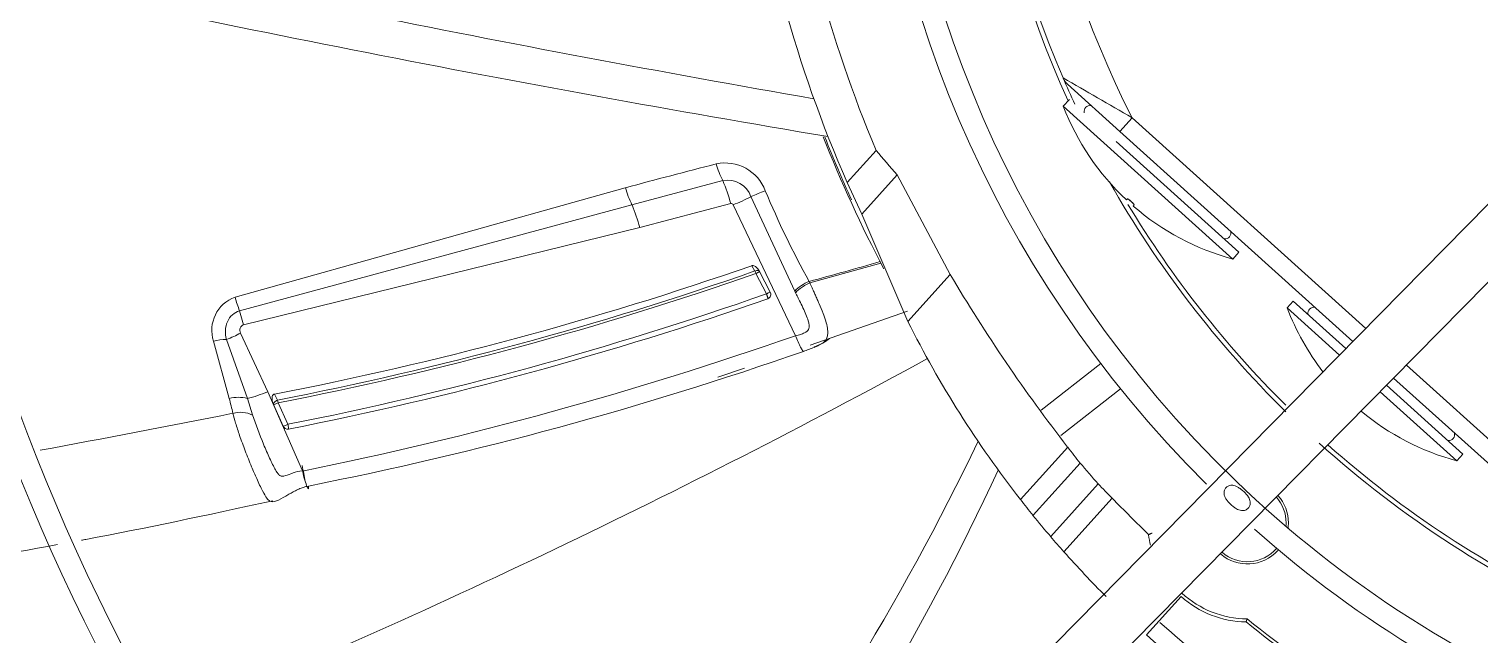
# Model space of a CAD drawing. Header units: millimetres. Extents: x 113490 to 142599, y -20467 to 115.
# Drawn here: x 125123.5 to 125282.3, y -11465.9 to -11399.6 of the extents above; entities that cross this region are included whole.
import ezdxf

# ---------------------------------------------------------------- set-up
doc = ezdxf.new("R2010")
doc.units = ezdxf.units.MM
doc.layers.add('DV3_0', color=7, linetype='Continuous')

msp = doc.modelspace()

# ---------------------------------------------------------------- linework, layer by layer
at = {"layer": 'DV3_0', "color": 7, "linetype": 'Continuous', "lineweight": 15}
for p, q in [((125327.2, -11374.23), (124993.6, -11712.53)), ((124994.45, -11720.21), (125332.11, -11377.79)), ((125237.24, -11405.62), (125242.97, -11410.78)), ((125237.43, -11407.28), (125236.76, -11408.02)), ((125255.34, -11424.75), (125236.76, -11408.02)), ((125242.97, -11410.78), (125268.49, -11433.76)), ((125242.57, -11411.9), (125256.01, -11424.01)), ((125213.09, -11416.38), (125216.26, -11412.86)), ((125214.68, -11419.85), (125218.57, -11415.53)), ((125218.57, -11415.53), (125224.38, -11426.43)), ((125146.03, -11428.93), (125188.78, -11416.94)), ((125189.51, -11418.83), (125199.46, -11416.17)), ((125213.09, -11416.38), (125214.68, -11419.85)), ((125190.36, -11421.29), (125200.34, -11418.68)), ((125202.55, -11417.92), (125207.35, -11428.27)), ((125243.79, -11418.15), (125243.68, -11418.28)), ((125146.52, -11430.41), (125189.51, -11418.83)), ((125200.59, -11418.82), (125207.43, -11433.14)), ((125214.68, -11419.85), (125219.75, -11431.57)), ((125244.53, -11418.82), (125244.42, -11418.95)), ((125146.96, -11431.96), (125190.36, -11421.29)), ((125255.34, -11424.75), (125256.01, -11424.01)), ((125202.64, -11425.48), (125202.99, -11426.06)), ((125203.1, -11426.34), (125204.25, -11428.56)), ((125203.49, -11426.13), (125204.65, -11428.36)), ((125209, -11427.34), (125216.78, -11425.19)), ((125208.92, -11427.2), (125209, -11427.34)), ((125261.96, -11429.36), (125261.29, -11430.1)), ((125261.96, -11429.36), (125267.72, -11434.55)), ((125209.02, -11434.18), (125219.7, -11430.45)), ((125267.02, -11435.26), (125261.29, -11430.1)), ((125149.6, -11439.27), (125146.64, -11432.85)), ((125145.39, -11440), (125143.68, -11433.74)), ((125147.38, -11440.01), (125145.09, -11433.55)), ((125234.33, -11441.3), (125240.88, -11436.18)), ((125198.93, -11437.69), (125201.85, -11436.68)), ((125272.96, -11437.78), (125301, -11463.03)), ((125153.41, -11447.95), (125149.6, -11439.27)), ((125236.48, -11444.05), (125243.04, -11438.94)), ((125279.87, -11446.83), (125271.48, -11439.28)), ((125272.18, -11438.57), (125280.54, -11446.09)), ((125147.95, -11441.82), (125147.38, -11440.01)), ((125151.3, -11443.04), (125150.24, -11440.68)), ((125150.67, -11440.19), (125150.34, -11439.53)), ((125150.75, -11440.5), (125150.67, -11440.19)), ((125151.81, -11442.84), (125150.75, -11440.5)), ((125233.45, -11452.8), (125238.6, -11447.08)), ((125279.87, -11446.83), (125280.54, -11446.09)), ((125235.39, -11455.13), (125240.59, -11449.36))]:
    msp.add_line(p, q, dxfattribs=at)
at = {"layer": 'DV3_0', "color": 7, "linetype": 'Continuous', "lineweight": 20}
for p, q in [((125244.31, -11409.3), (125242.97, -11410.78)), ((125244.31, -11409.3), (125269.9, -11432.34)), ((125219.75, -11431.57), (125224.38, -11426.43)), ((125207.35, -11428.27), (125207.44, -11428.44)), ((125146.96, -11431.96), (125146.52, -11430.41)), ((125274.36, -11436.36), (125302.34, -11461.54)), ((125232.08, -11451.08), (125237.25, -11445.33)), ((125236.83, -11456.78), (125242.11, -11450.92)), ((125245.89, -11465.89), (125249.67, -11461.68))]:
    msp.add_line(p, q, dxfattribs=at)
at = {"layer": 'DV3_0', "color": 7, "linetype": 'Continuous', "lineweight": 15}
for centre, radius, start, end in [((125341.24, -11359.99), 236, 136.9648, 225.2631), ((125341.24, -11359.99), 233.5, 136.5342, 225.7814), ((125341.24, -11359.99), 126, 138.321, 225.2028), ((125341.24, -11359.99), 123.5, 137.2092, 226.1082), ((125341.24, -11359.99), 114.25, 138.4114, 204.5312), ((125341.24, -11359.99), 113.75, 138.4247, 203.2684), ((125341.24, -11359.99), 135.7, 186.2429, 202.9304), ((125341.24, -11359.99), 140, 186.7677, 203.7505), ((125539.03, -9514.29), 1921.39, 257.09501, 260.12283), ((125515, -9595.72), 1840.9, 257.29812, 260.49472), ((125341.24, -11359.99), 113.75, 203.2684, 204.8619), ((125262.48, -11398.15), 27.54, 201.0085, 226.9598), ((125239.71, -11408.61), 0.667, 79.7797, 190.9881), ((125341.24, -11359.99), 140.5, 201.4447, 207.9333), ((125408.84, -12236.93), 849, 104.32746, 105.02193), ((125199.68, -11418.99), 4.76, 21.054, 101.4068), ((125207.79, -11411.87), 9.37, 195.2266, 207.3152), ((125183.19, -11423.31), 17.76, 15.1013, 23.7012), ((125341.24, -11359.99), 114.25, 209.5268, 225.4898), ((125200.39, -11418.89), 0.214, 20.6173, 102.1279), ((125194.31, -11402.46), 17.52, 290.9793, 298.0441), ((125216.92, -11451.11), 36.17, 110.7332, 113.4154), ((125302.7, -11375.69), 107, 202.8771, 208.7791), ((125341.24, -11359.99), 113.75, 211.1126, 225.2417), ((125262.48, -11398.15), 27.54, 229.0402, 254.9915), ((125254.45, -11421.88), 0.667, 265.0119, 16.2203), ((125066.2, -10900.22), 545.97, 285.1539, 286.0016), ((125079.32, -11070.86), 375.45, 280.903, 289.1752), ((125078.7, -11069.9), 377.22, 280.9994, 289.2376), ((125078.52, -11069.64), 377.82, 281.0213, 289.2522), ((125198.63, -11427.99), 4.77, 20.2814, 23.8803), ((125199.66, -11419.28), 7.85, 295.9732, 299.2402), ((125379.94, -11334.3), 180.8, 210.6348, 217.8853), ((125211, -11431.96), 5.2, 113.6404, 134.7432), ((125166.69, -11422.94), 21.51, 196.1751, 200.3404), ((125078.59, -11070.49), 379.48, 281.1244, 289.338), ((125078.83, -11070.87), 379.59, 281.0963, 289.3173), ((125210, -11439.47), 12.33, 115.7189, 117.7905), ((125204.21, -11428.62), 0.508, 291.3094, 30.1339), ((125287, -11420.23), 27.54, 201.0085, 217.7319), ((125264.23, -11430.69), 0.667, 79.7797, 190.9881), ((125140.97, -11422.39), 11.9, 290.2544, 298.4853), ((125323.5, -11379.69), 116, 206.5688, 217.984), ((125145.07, -11438.67), 5.11, 89.8539, 105.7858), ((125071.84, -11044.56), 411.56, 281.4306, 289.2353), ((124805.11, -10669.83), 871.89, 292.52996, 298.55652), ((125076.27, -11056.04), 401.17, 281.1822, 289.2163), ((125144.54, -11427.79), 12.54, 283.0422, 293.7544), ((124899.8, -11501.28), 253.12, 13.6296, 14.0098), ((125146.63, -11444.47), 2.95, 63.5122, 106.4126), ((125287, -11420.23), 27.54, 230.2425, 254.9915), ((125150.67, -11440.62), 2.5, 284.762, 297.2571), ((125151.8, -11442.83), 0.539, 202.2597, 278.6721), ((125278.97, -11443.96), 0.667, 265.0119, 16.2203), ((124973.65, -11322.98), 281.46, 322.3809, 334.3771), ((125341.24, -11359.99), 123.5, 226.1082, 316.2428), ((125341.24, -11359.99), 114.25, 228, 246.3522), ((125341.24, -11359.99), 113.75, 228.4247, 245.0255), ((125341.24, -11359.99), 134.6, 220.315, 221.6017), ((125128.63, -11453.19), 25.42, 9.2717, 13.3033), ((124980.74, -11332.51), 274.32, 322.858, 335.1381), ((125442.15, -11254.4), 280.42, 224.4915, 225.6493), ((125256.93, -11453.63), 4.25, 0, 41.5341), ((125256.93, -11453.63), 4.5, 0, 41.7492), ((125323.5, -11379.69), 116, 219.0732, 220.5703), ((125256.93, -11453.63), 4.25, 354.8173, 0), ((125256.93, -11453.63), 4.5, 352.604, 0), ((125257.04, -11453.49), 11.02, 187.4586, 193.6287), ((125341.24, -11359.99), 126, 228.4752, 270), ((125323.5, -11379.69), 116, 221.6524, 224.9879), ((125256.93, -11453.63), 4.5, 229.0529, 318), ((125256.93, -11453.63), 4.25, 229.2681, 318.9663), ((125256.93, -11453.63), 10.5, 226.9653, 269.8902), ((125256.93, -11453.63), 10.84, 228, 269.251), ((125341.24, -11359.99), 140.5, 228.0723, 244.7865), ((125341.24, -11359.99), 134.34, 231.0499, 242.2199), ((125341.24, -11359.99), 134, 230.9991, 237.2517), ((125323.5, -11379.69), 116, 228, 244.5279)]:
    msp.add_arc(centre, radius, start, end, dxfattribs=at)
at = {"layer": 'DV3_0', "color": 7, "linetype": 'Continuous', "lineweight": 20}
for centre, radius, start, end in [((125341.24, -11359.99), 108.75, 138.5638, 206.9605), ((124866.71, -12054.54), 747.61, 59.66409, 60.33376), ((125341.24, -11359.99), 140.35, 201.48, 204.54), ((125199.66, -11413.86), 11.3, 195.8192, 206.1296), ((125200.01, -11418.81), 2.69, 19.2233, 101.7863), ((125169.74, -11427.01), 21.4, 15.5074, 22.4675), ((125147.31, -11432.54), 3.83, 109.5683, 198.3828), ((125146.37, -11443.65), 3.77, 74.5426, 104.9674)]:
    msp.add_arc(centre, radius, start, end, dxfattribs=at)
at = {"layer": 'DV3_0', "color": 7, "linetype": 'Continuous', "lineweight": 15}
for centre, major_axis, ratio, start_param, end_param in [((136945.75, 1586.76), (-11716.76, -13012.77), 0.087151, -0.011968, -0.009675), ((125532.34, -11154.76), (-278.19, -308.96), 0.561586, -0.106694, -0.097329), ((125531.36, -11141.06), (-283.73, -315.12), 0.561586, -0.041148, -0.032008), ((125484.9, -11199.91), (-239.26, -265.73), 0.561585, -0.098855, -0.087977), ((125488.24, -11196.52), (-242.46, -269.28), 0.561586, -0.0731, -0.062386)]:
    msp.add_ellipse(centre, major_axis=major_axis, ratio=ratio, start_param=start_param, end_param=end_param, dxfattribs=at)
at = {"layer": 'DV3_0', "color": 7, "linetype": 'Continuous', "lineweight": 20}
msp.add_rational_spline([(125236.74, -11404.93), (125236.86, -11405.2), (125237.03, -11405.43), (125237.24, -11405.62)], [1.03194473008, 1.06000282083, 1.10654415877, 1.17156874389], degree=3, dxfattribs=at)
at = {"layer": 'DV3_0', "color": 7, "linetype": 'Continuous', "lineweight": 15}
for points, knots in [([(125244.2, -11418.45), (125244.18, -11418.43), (125244.15, -11418.41), (125244.1, -11418.36), (125244.04, -11418.32), (125243.98, -11418.27), (125243.92, -11418.22), (125243.87, -11418.19), (125243.83, -11418.16), (125243.8, -11418.15), (125243.79, -11418.15), (125243.79, -11418.15)], [0, 0, 0, 0, 0.083334, 0.166303, 0.249826, 0.374984, 0.50015, 0.626605, 0.751629, 0.877407, 1, 1, 1, 1]), ([(125243.79, -11418.15), (125243.79, -11418.15), (125243.79, -11418.15), (125243.81, -11418.15), (125243.83, -11418.16), (125243.87, -11418.19), (125243.92, -11418.22), (125243.98, -11418.27), (125244.05, -11418.32), (125244.12, -11418.38), (125244.17, -11418.43), (125244.2, -11418.45)], [0, 0, 0, 0, 0.081654, 0.164063, 0.248595, 0.373578, 0.500083, 0.625199, 0.750404, 0.875284, 1, 1, 1, 1]), ([(125244.53, -11418.82), (125244.53, -11418.82), (125244.53, -11418.82), (125244.53, -11418.8), (125244.52, -11418.78), (125244.49, -11418.75), (125244.45, -11418.7), (125244.4, -11418.64), (125244.34, -11418.58), (125244.27, -11418.51), (125244.22, -11418.47), (125244.2, -11418.45)], [0, 0, 0, 0, 0.081654, 0.164063, 0.248595, 0.373578, 0.500083, 0.625199, 0.750404, 0.875284, 1, 1, 1, 1]), ([(125244.2, -11418.45), (125244.21, -11418.46), (125244.24, -11418.49), (125244.29, -11418.54), (125244.34, -11418.59), (125244.4, -11418.64), (125244.45, -11418.7), (125244.49, -11418.75), (125244.52, -11418.79), (125244.53, -11418.81), (125244.53, -11418.82), (125244.53, -11418.82)], [0, 0, 0, 0, 0.083334, 0.166303, 0.249826, 0.374984, 0.50015, 0.626605, 0.751629, 0.877407, 1, 1, 1, 1]), ([(125202.64, -11425.48), (125202.65, -11425.48), (125202.68, -11425.47), (125202.72, -11425.46), (125202.83, -11425.47), (125202.96, -11425.52), (125203.1, -11425.62), (125203.24, -11425.75), (125203.38, -11425.92), (125203.45, -11426.06), (125203.49, -11426.13)], [0, 0, 0, 0, 0.030234, 0.058964, 0.114513, 0.29395, 0.425226, 0.573003, 0.78247, 1, 1, 1, 1]), ([(125209, -11427.34), (125208.59, -11427.55), (125208.21, -11427.78), (125207.65, -11428.18), (125207.47, -11428.35), (125207.43, -11428.44)], [0, 0, 0, 0, 0.5, 0.5, 1, 1, 1, 1]), ([(125209, -11427.34), (125209.02, -11427.38), (125209.08, -11427.52), (125209.21, -11427.83), (125209.4, -11428.25), (125209.61, -11428.72), (125209.81, -11429.17), (125210.1, -11429.85), (125210.44, -11430.66), (125210.75, -11431.54), (125210.94, -11432.3), (125210.98, -11432.91), (125210.9, -11433.37), (125210.74, -11433.66), (125210.53, -11433.87), (125210.29, -11434.03), (125210.02, -11434.18), (125209.74, -11434.31), (125209.47, -11434.43), (125209.19, -11434.54), (125208.9, -11434.65), (125208.61, -11434.76), (125208.41, -11434.83), (125208.31, -11434.86)], [0, 0, 0, 0, 0.009928, 0.038187, 0.086065, 0.128368, 0.173611, 0.221721, 0.333708, 0.4307, 0.523864, 0.609938, 0.679298, 0.734389, 0.768329, 0.802966, 0.839055, 0.867424, 0.894844, 0.92156, 0.947823, 0.973884, 1, 1, 1, 1]), ([(125204.25, -11428.56), (125204.26, -11428.59), (125204.28, -11428.63), (125204.3, -11428.7), (125204.33, -11428.76), (125204.34, -11428.81), (125204.35, -11428.86), (125204.36, -11428.89), (125204.38, -11428.95), (125204.4, -11429.02), (125204.4, -11429.08), (125204.4, -11429.09), (125204.39, -11429.09)], [0, 0, 0, 0, 0.111745, 0.210356, 0.296478, 0.371095, 0.435337, 0.490326, 0.537093, 0.704877, 0.85208, 1, 1, 1, 1]), ([(125207.43, -11428.44), (125207.46, -11428.49), (125207.51, -11428.6), (125207.66, -11428.89), (125208.05, -11429.66), (125208.49, -11430.57), (125208.81, -11431.43), (125208.94, -11431.99), (125208.93, -11432.4), (125208.68, -11432.68), (125208.39, -11432.85), (125208.05, -11432.98), (125207.71, -11433.07), (125207.53, -11433.12), (125207.43, -11433.14)], [0, 0, 0, 0, 0.02368, 0.055134, 0.146901, 0.419077, 0.547071, 0.626034, 0.739727, 0.790956, 0.847617, 0.916748, 0.957154, 1, 1, 1, 1]), ([(125208.31, -11434.86), (125208.28, -11434.87), (125208.24, -11434.83), (125208.13, -11434.67), (125208.06, -11434.54), (125207.81, -11434.07), (125207.62, -11433.62), (125207.43, -11433.14)], [0, 0, 0, 0, 0.25, 0.25, 0.5, 0.5, 1, 1, 1, 1]), ([(125209.48, -11434.38), (125209.5, -11434.37), (125209.57, -11434.34), (125209.69, -11434.29), (125209.85, -11434.22), (125210.01, -11434.15), (125210.16, -11434.08), (125210.31, -11434), (125210.68, -11433.81), (125210.97, -11433.62), (125211.17, -11433.44)], [0.1038005, 0.1038005, 0.1038005, 0.1038005, 0.1096647, 0.1280995, 0.1467041, 0.1655182, 0.1845779, 0.2039156, 0.2235604, 0.3323669, 0.3323669, 0.3323669, 0.3323669]), ([(125150.24, -11440.68), (125150.23, -11440.65), (125150.2, -11440.59), (125150.16, -11440.49), (125150.12, -11440.34), (125150.09, -11440.16), (125150.08, -11439.96), (125150.1, -11439.77), (125150.17, -11439.62), (125150.26, -11439.56), (125150.31, -11439.54), (125150.33, -11439.54), (125150.34, -11439.53)], [0, 0, 0, 0, 0.082806, 0.165389, 0.247981, 0.443632, 0.593737, 0.72295, 0.893556, 0.952815, 0.977811, 1, 1, 1, 1]), ([(125150.24, -11440.68), (125150.22, -11440.61), (125150.26, -11440.51), (125150.42, -11440.33), (125150.54, -11440.24), (125150.67, -11440.19)], [0, 0, 0, 0, 0.5, 0.5, 1, 1, 1, 1]), ([(125150.75, -11440.5), (125150.63, -11440.55), (125150.51, -11440.6), (125150.32, -11440.67), (125150.26, -11440.69), (125150.24, -11440.68)], [0, 0, 0, 0, 0.5, 0.5, 1, 1, 1, 1]), ([(125154.07, -11449.6), (125153.88, -11449.64), (125153.52, -11449.73), (125153, -11449.93), (125152.51, -11450.17), (125152.03, -11450.44), (125151.33, -11450.85), (125150.5, -11451.32), (125149.89, -11451.37), (125149.47, -11450.91), (125149, -11450.08), (125148.43, -11448.89), (125147.79, -11447.39), (125147.15, -11445.8), (125146.56, -11444.18), (125146.1, -11442.81), (125145.89, -11441.99), (125145.8, -11441.63)], [0, 0, 0, 0, 0.030083, 0.06022, 0.09129, 0.124177, 0.159748, 0.249736, 0.339928, 0.392765, 0.470283, 0.571382, 0.657141, 0.764818, 0.86227, 0.939772, 1, 1, 1, 1]), ([(125153.41, -11447.95), (125152.65, -11447.97), (125152.03, -11448.32), (125151.32, -11448.53), (125151.12, -11448.54), (125150.86, -11448.4), (125150.8, -11448.33), (125150.66, -11448.15), (125150.56, -11448.01), (125150.26, -11447.48), (125150.04, -11447.03), (125149.59, -11446.07), (125149.37, -11445.55), (125148.71, -11443.97), (125148.29, -11442.88), (125147.95, -11441.82)], [0, 0, 0, 0, 0.25, 0.25, 0.375, 0.375, 0.4375, 0.4375, 0.5, 0.5, 0.625, 0.625, 0.75, 0.75, 1, 1, 1, 1]), ([(125151.81, -11442.84), (125151.84, -11442.98), (125151.87, -11443.12), (125151.9, -11443.31), (125151.9, -11443.37), (125151.88, -11443.37)], [0, 0, 0, 0, 0.5, 0.5, 1, 1, 1, 1]), ([(125154.07, -11449.6), (125154.11, -11449.98), (125154.05, -11450), (125153.79, -11449.34), (125153.58, -11448.66), (125153.41, -11447.95)], [0, 0, 0, 0, 0.5, 0.5, 1, 1, 1, 1]), ([(125257.02, -11452.03), (125256.98, -11452.07), (125256.89, -11452.15), (125256.64, -11452.27), (125256.24, -11452.31), (125255.79, -11452.13), (125255.4, -11451.87), (125255.08, -11451.6), (125254.8, -11451.3), (125254.53, -11450.93), (125254.35, -11450.52), (125254.38, -11450.13), (125254.49, -11449.89), (125254.57, -11449.8), (125254.61, -11449.75)], [0, 0, 0, 0, 0.040717, 0.082601, 0.183674, 0.325225, 0.413967, 0.5088, 0.602375, 0.688214, 0.822702, 0.918959, 0.959862, 1, 1, 1, 1]), ([(125254.61, -11449.75), (125254.65, -11449.71), (125254.74, -11449.63), (125254.98, -11449.52), (125255.39, -11449.48), (125255.82, -11449.66), (125256.22, -11449.93), (125256.63, -11450.28), (125257.04, -11450.74), (125257.28, -11451.27), (125257.25, -11451.66), (125257.14, -11451.89), (125257.06, -11451.98), (125257.02, -11452.03)], [0, 0, 0, 0, 0.040646, 0.082274, 0.181944, 0.323646, 0.41357, 0.509807, 0.690903, 0.824258, 0.919018, 0.959797, 1, 1, 1, 1]), ([(125129.19, -11455.53), (125129.35, -11455.5), (125136.19, -11454.22), (125142.66, -11452.83), (125150.16, -11451.22)], [0.8790248, 0.8790248, 0.8790248, 0.8790248, 0.8819151, 1, 1, 1, 1]), ([(125019.56, -11480.41), (125021.58, -11479.62), (125029.98, -11476.44), (125045.51, -11471.34), (125066.31, -11466.23), (125087.65, -11462.37), (125107.6, -11459.2), (125120.74, -11457.07), (125126.58, -11456.01)], [0.2428611, 0.2428611, 0.2428611, 0.2428611, 0.2795611, 0.3948142, 0.5195556, 0.6421753, 0.7617357, 0.8637565, 0.8637565, 0.8637565, 0.8637565])]:
    msp.add_open_spline(points, degree=3, knots=knots, dxfattribs=at)
for points, degree in [([(125202.99, -11426.06), (125203.1, -11426.01), (125203.34, -11425.97), (125203.47, -11426.06), (125203.49, -11426.13)], 3), ([(125145.8, -11441.63), (125138.7, -11443.04), (125131.66, -11444.39), (125124.67, -11445.68)], 3), ([(125246.49, -11454.74), (125246.3, -11454.83), (125246.12, -11454.92)], 2), ([(125256.91, -11464.13), (125256.85, -11464.3), (125256.79, -11464.47)], 2)]:
    msp.add_open_spline(points, degree=degree, dxfattribs=at)
at = {"layer": 'DV3_0', "color": 7, "linetype": 'Continuous', "lineweight": 20}
for points, knots in [([(125145.09, -11433.55), (125144.89, -11432.91), (125144.93, -11432.2), (125145.45, -11431.03), (125145.94, -11430.57), (125146.52, -11430.41)], [0, 0, 0, 0, 0.5, 0.5, 1, 1, 1, 1]), ([(125146.64, -11432.85), (125146.55, -11432.67), (125146.53, -11432.47), (125146.62, -11432.22), (125146.67, -11432.14), (125146.79, -11432.02), (125146.87, -11431.98), (125146.96, -11431.96)], [0, 0, 0, 0, 0.5, 0.5, 0.75, 0.75, 1, 1, 1, 1])]:
    msp.add_open_spline(points, degree=3, knots=knots, dxfattribs=at)

doc.saveas('drawing.dxf')
